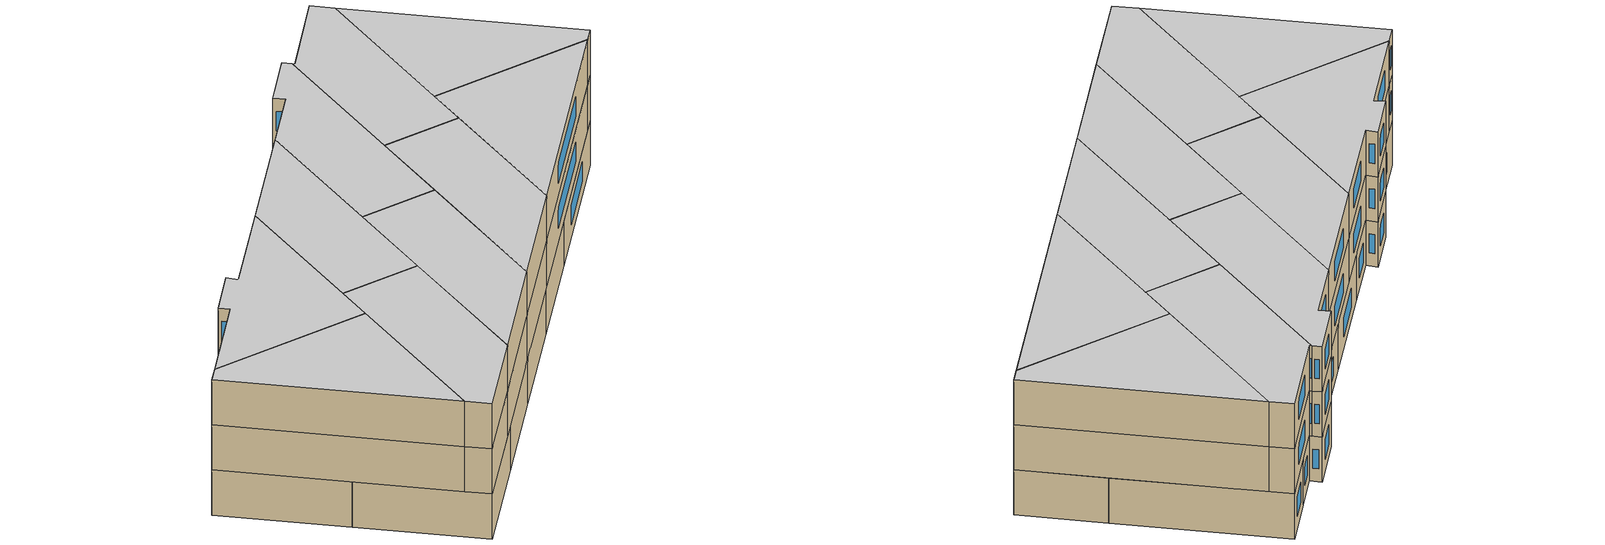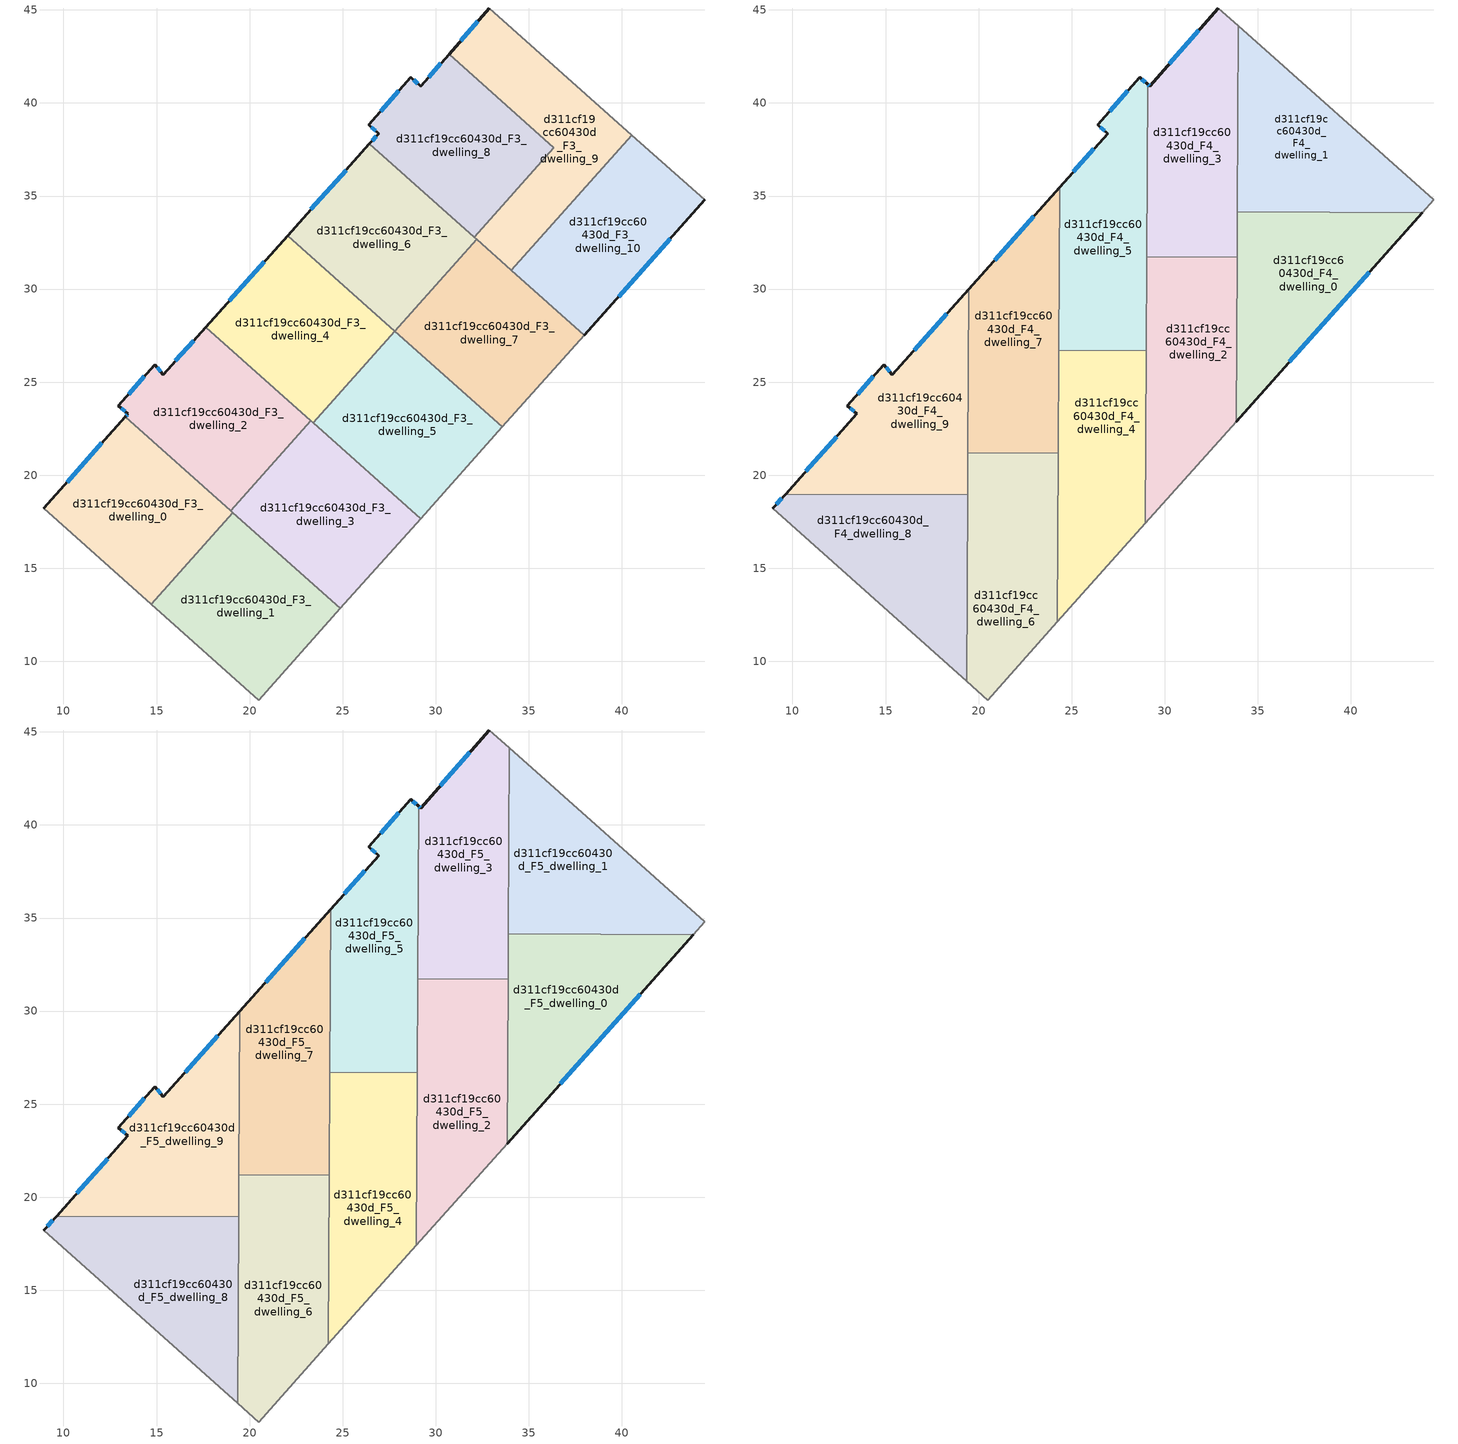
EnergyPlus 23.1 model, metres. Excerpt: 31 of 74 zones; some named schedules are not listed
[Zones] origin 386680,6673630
d311cf19cc60430d_F3_dwelling_0
 floor to d311cf19cc60430d_F2_dwelling_0 (EU_floor_Construction): 19.1,17.99 14.72,13.07 8.94,18.22 13.32,23.14 z9
 wall outside (EU_wall_Construction): 13.32,23.14 8.94,18.22 z9:12
 wall to d311cf19cc60430d_F3_dwelling_1 (EU_wall_Construction): 14.72,13.07 19.1,17.99 z9:12
 wall adiabatic (EU_wall_Construction): 8.94,18.22 14.72,13.07 z9:12
 wall to d311cf19cc60430d_F3_dwelling_2 (EU_wall_Construction): 18.99,18.09 13.32,23.14 z9:12
 wall to d311cf19cc60430d_F3_dwelling_3 (EU_wall_Construction): 19.1,17.99 18.99,18.09 z9:12
 window (EU_Window_Construction): 12.07,21.74 10.19,19.62 z9.86:11.14
d311cf19cc60430d_F3_dwelling_1
 floor to d311cf19cc60430d_F2_dwelling_1 (EU_floor_Construction): 24.88,12.84 20.49,7.93 14.72,13.07 19.1,17.99 z9
 wall adiabatic (EU_wall_Construction): 14.72,13.07 20.49,7.93 24.88,12.84 z9:12
 wall to d311cf19cc60430d_F3_dwelling_3 (EU_wall_Construction): 24.88,12.84 19.1,17.99 z9:12
d311cf19cc60430d_F3_dwelling_10
 floor to d311cf19cc60430d_F2_dwelling_10 (EU_floor_Construction): 44.45,34.79 37.97,27.52 34.06,31.01 40.54,38.28 z9
 wall outside (EU_wall_Construction): 37.97,27.52 44.45,34.79 z9:12
 wall to d311cf19cc60430d_F3_dwelling_9 (EU_wall_Construction): 40.54,38.28 34.06,31.01 z9:12
 wall adiabatic (EU_wall_Construction): 44.45,34.79 40.54,38.28 z9:12
 wall to d311cf19cc60430d_F3_dwelling_7 (EU_wall_Construction): 34.06,31.01 37.97,27.52 z9:12
 window (EU_Window_Construction): 39.82,29.6 42.6,32.71 z9.86:11.14
d311cf19cc60430d_F3_dwelling_2
 floor to d311cf19cc60430d_F2_dwelling_2 (EU_floor_Construction): 23.29,22.92 18.99,18.09 13.32,23.14 13.46,23.3 12.95,23.73 14.9,25.94 15.37,25.41 17.64,27.96 z9
 wall outside (EU_wall_Construction): 17.64,27.96 15.37,25.41 14.9,25.94 12.95,23.73 13.46,23.3 13.32,23.14 z9:12
 wall to d311cf19cc60430d_F3_dwelling_3 (EU_wall_Construction): 18.99,18.09 23.29,22.92 z9:12
 wall to d311cf19cc60430d_F3_dwelling_4 (EU_wall_Construction): 23.29,22.92 17.64,27.96 z9:12
 window (EU_Window_Construction): 13.1,23.61 13.32,23.42 / 14.34,25.31 13.51,24.36 / 15.23,25.56 15.03,25.79 / 16.99,27.23 16.02,26.14 / 13.42,23.26 13.36,23.19 z9.86:11.14
d311cf19cc60430d_F3_dwelling_3
 floor to d311cf19cc60430d_F2_dwelling_3 (EU_floor_Construction): 29.18,17.67 24.88,12.84 18.99,18.09 23.29,22.92 z9
 wall adiabatic (EU_wall_Construction): 24.88,12.84 29.18,17.67 z9:12
 wall to d311cf19cc60430d_F3_dwelling_5 (EU_wall_Construction): 29.18,17.67 23.41,22.81 z9:12
 wall to d311cf19cc60430d_F3_dwelling_4 (EU_wall_Construction): 23.41,22.81 23.29,22.92 z9:12
d311cf19cc60430d_F3_dwelling_4
 floor to d311cf19cc60430d_F2_dwelling_4 (EU_floor_Construction): 27.8,27.74 23.41,22.81 17.64,27.96 22.04,32.88 z9
 wall outside (EU_wall_Construction): 22.04,32.88 17.64,27.96 z9:12
 wall to d311cf19cc60430d_F3_dwelling_5 (EU_wall_Construction): 23.41,22.81 27.8,27.74 z9:12
 wall to d311cf19cc60430d_F3_dwelling_6 (EU_wall_Construction): 27.8,27.74 22.04,32.88 z9:12
 window (EU_Window_Construction): 20.78,31.47 18.9,29.36 z9.86:11.14
d311cf19cc60430d_F3_dwelling_5
 floor to d311cf19cc60430d_F2_dwelling_5 (EU_floor_Construction): 33.58,22.6 29.18,17.67 23.41,22.81 27.8,27.74 z9
 wall adiabatic (EU_wall_Construction): 29.18,17.67 33.58,22.6 z9:12
 wall to d311cf19cc60430d_F3_dwelling_7 (EU_wall_Construction): 33.58,22.6 27.81,27.73 z9:12
d311cf19cc60430d_F3_dwelling_6
 floor to d311cf19cc60430d_F2_dwelling_6 (EU_floor_Construction): 32.2,32.66 27.81,27.74 22.04,32.88 26.44,37.8 z9
 wall outside (EU_wall_Construction): 26.44,37.8 22.04,32.88 z9:12
 wall to d311cf19cc60430d_F3_dwelling_7 (EU_wall_Construction): 27.81,27.74 32.2,32.66 z9:12
 wall to d311cf19cc60430d_F3_dwelling_8 (EU_wall_Construction): 32.06,32.79 26.44,37.8 z9:12
 wall to d311cf19cc60430d_F3_dwelling_9 (EU_wall_Construction): 32.2,32.66 32.06,32.79 z9:12
 window (EU_Window_Construction): 25.18,36.39 23.29,34.28 z9.86:11.14
d311cf19cc60430d_F3_dwelling_7
 floor to d311cf19cc60430d_F2_dwelling_7 (EU_floor_Construction): 37.97,27.52 33.58,22.6 27.81,27.74 32.2,32.66 z9
 wall adiabatic (EU_wall_Construction): 33.58,22.6 37.97,27.52 z9:12
 wall to d311cf19cc60430d_F3_dwelling_9 (EU_wall_Construction): 34.06,31.01 32.2,32.66 z9:12
d311cf19cc60430d_F3_dwelling_8
 floor to d311cf19cc60430d_F2_dwelling_8 (EU_floor_Construction): 36.34,37.6 32.06,32.79 26.44,37.8 26.93,38.36 26.39,38.84 28.65,41.39 29.2,40.89 30.71,42.62 z9
 wall outside (EU_wall_Construction): 30.71,42.62 29.2,40.89 28.65,41.39 26.39,38.84 26.93,38.36 26.44,37.8 z9:12
 wall to d311cf19cc60430d_F3_dwelling_9 (EU_wall_Construction): 32.06,32.79 36.34,37.6 30.71,42.62 z9:12
 window (EU_Window_Construction): 29.04,41.03 28.81,41.25 / 30.28,42.13 29.63,41.39 / 26.79,38.2 26.58,37.96 / 26.55,38.7 26.78,38.49 / 28,40.66 27.04,39.57 z9.86:11.14
d311cf19cc60430d_F3_dwelling_9
 floor to d311cf19cc60430d_F2_dwelling_9 (EU_floor_Construction): 40.54,38.28 34.06,31.01 32.06,32.79 36.34,37.6 30.71,42.62 32.88,45.1 z9
 wall outside (EU_wall_Construction): 32.88,45.1 30.71,42.62 z9:12
 wall adiabatic (EU_wall_Construction): 40.54,38.28 32.88,45.1 z9:12
 window (EU_Window_Construction): 32.26,44.39 31.33,43.33 z9.86:11.14
 ceiling adiabatic (EU_roof_Construction): 34.06,31.01 36.86,34.15 33.89,34.16 33.88,31.17 z12
d311cf19cc60430d_F4_dwelling_0
 floor to d311cf19cc60430d_F3_dwelling_10 (EU_floor_Construction): 43.84,34.11 37.97,27.52 34.06,31.01 36.86,34.15 z12
 floor to d311cf19cc60430d_F3_dwelling_7 (EU_floor_Construction): 37.97,27.52 33.83,22.89 33.88,31.17 z12
 floor adiabatic (EU_floor_Construction): 36.86,34.15 34.06,31.01 33.88,31.17 33.89,34.16 z12
 wall outside (EU_wall_Construction): 33.83,22.89 43.84,34.11 z12:15
 wall to d311cf19cc60430d_F4_dwelling_1 (EU_wall_Construction): 43.84,34.11 33.89,34.16 z12:15
 wall to d311cf19cc60430d_F4_dwelling_2 (EU_wall_Construction): 33.88,31.72 33.83,22.89 z12:15
 wall to d311cf19cc60430d_F4_dwelling_3 (EU_wall_Construction): 33.89,34.16 33.88,31.72 z12:15
 window (EU_Window_Construction): 36.69,26.09 40.98,30.9 z12.86:14.14
d311cf19cc60430d_F4_dwelling_1
 floor to d311cf19cc60430d_F3_dwelling_9 (EU_floor_Construction): 40.54,38.28 36.86,34.15 33.89,34.16 33.9,34.85 36.34,37.6 33.92,39.76 33.95,44.15 z12
 floor to d311cf19cc60430d_F3_dwelling_8 (EU_floor_Construction): 36.34,37.6 33.9,34.85 33.92,39.76 z12
 floor to d311cf19cc60430d_F3_dwelling_10 (EU_floor_Construction): 44.45,34.79 43.84,34.11 36.86,34.15 40.54,38.28 z12
 wall adiabatic (EU_wall_Construction): 43.84,34.11 44.45,34.79 33.95,44.15 z12:15
 wall to d311cf19cc60430d_F4_dwelling_3 (EU_wall_Construction): 33.95,44.15 33.89,34.16 z12:15
d311cf19cc60430d_F4_dwelling_2
 floor to d311cf19cc60430d_F3_dwelling_7 (EU_floor_Construction): 33.88,31.17 33.83,22.89 33.58,22.6 29.01,26.67 29.02,29.09 31.37,31.73 33.26,31.72 z12
 floor to d311cf19cc60430d_F3_dwelling_5 (EU_floor_Construction): 33.58,22.6 29.18,17.67 28.96,17.87 29.01,26.67 z12
 floor to d311cf19cc60430d_F3_dwelling_9 (EU_floor_Construction): 33.88,31.72 33.88,31.17 33.26,31.72 z12
 floor to d311cf19cc60430d_F3_dwelling_3 (EU_floor_Construction): 29.18,17.67 28.96,17.42 28.96,17.87 z12
 floor to d311cf19cc60430d_F3_dwelling_6 (EU_floor_Construction): 31.37,31.73 29.02,29.09 29.03,31.74 z12
 wall adiabatic (EU_wall_Construction): 28.96,17.42 33.83,22.89 z12:15
 wall to d311cf19cc60430d_F4_dwelling_3 (EU_wall_Construction): 33.88,31.72 29.03,31.74 z12:15
 wall to d311cf19cc60430d_F4_dwelling_4 (EU_wall_Construction): 29.01,26.69 28.96,17.42 z12:15
 wall to d311cf19cc60430d_F4_dwelling_5 (EU_wall_Construction): 29.03,31.74 29.01,26.69 z12:15
d311cf19cc60430d_F4_dwelling_3
 floor to d311cf19cc60430d_F3_dwelling_8 (EU_floor_Construction): 33.92,39.76 33.9,34.85 32.06,32.79 29.05,35.47 29.08,41 29.2,40.89 30.71,42.62 z12
 floor to d311cf19cc60430d_F3_dwelling_9 (EU_floor_Construction): 33.95,44.15 33.92,39.76 30.71,42.62 32.88,45.1 z12; 33.9,34.85 33.88,31.72 33.26,31.72 32.06,32.79 z12
 floor to d311cf19cc60430d_F3_dwelling_7 (EU_floor_Construction): 33.26,31.72 31.37,31.73 32.2,32.66 z12
 floor to d311cf19cc60430d_F3_dwelling_6 (EU_floor_Construction): 32.06,32.79 32.2,32.66 31.37,31.73 29.03,31.74 29.05,35.47 z12
 wall outside (EU_wall_Construction): 32.88,45.1 29.2,40.89 29.08,41 z12:15
 wall adiabatic (EU_wall_Construction): 33.95,44.15 32.88,45.1 z12:15
 wall to d311cf19cc60430d_F4_dwelling_5 (EU_wall_Construction): 29.08,41 29.03,31.74 z12:15
 window (EU_Window_Construction): 29.17,40.92 29.12,40.97 / 31.83,43.9 30.25,42.09 z12.86:14.14
d311cf19cc60430d_F4_dwelling_4
 floor to d311cf19cc60430d_F3_dwelling_3 (EU_floor_Construction): 28.96,17.87 28.96,17.42 24.88,12.84 24.24,13.42 24.28,22.04 z12
 floor to d311cf19cc60430d_F3_dwelling_4 (EU_floor_Construction): 26.88,26.7 24.29,23.8 24.31,26.72 z12
 floor to d311cf19cc60430d_F3_dwelling_1 (EU_floor_Construction): 24.88,12.84 24.23,12.12 24.24,13.42 z12
 floor to d311cf19cc60430d_F3_dwelling_5 (EU_floor_Construction): 28.98,26.69 29.01,26.67 28.96,17.87 24.28,22.04 24.29,23.8 26.88,26.7 z12
 wall to d311cf19cc60430d_F4_dwelling_5 (EU_wall_Construction): 29.01,26.69 24.31,26.72 z12:15
 wall adiabatic (EU_wall_Construction): 24.23,12.12 28.96,17.42 z12:15
 wall to d311cf19cc60430d_F4_dwelling_6 (EU_wall_Construction): 24.28,21.18 24.23,12.12 z12:15
 wall to d311cf19cc60430d_F4_dwelling_7 (EU_wall_Construction): 24.31,26.72 24.28,21.18 z12:15
d311cf19cc60430d_F4_dwelling_5
 floor to d311cf19cc60430d_F3_dwelling_5 (EU_floor_Construction): 28.98,26.69 26.88,26.7 27.8,27.74 z12
 floor to d311cf19cc60430d_F3_dwelling_6 (EU_floor_Construction): 29.05,35.47 29.02,29.09 27.81,27.74 24.33,30.84 24.35,35.47 26.44,37.8 z12
 floor to d311cf19cc60430d_F3_dwelling_7 (EU_floor_Construction): 29.02,29.09 29.01,26.69 28.98,26.69 27.81,27.74 z12
 floor to d311cf19cc60430d_F3_dwelling_8 (EU_floor_Construction): 29.08,41 29.05,35.47 26.44,37.8 26.93,38.36 26.39,38.84 28.65,41.39 z12
 floor to d311cf19cc60430d_F3_dwelling_4 (EU_floor_Construction): 27.8,27.74 26.88,26.7 24.31,26.72 24.33,30.84 z12
 wall outside (EU_wall_Construction): 29.08,41 28.65,41.39 26.39,38.84 26.93,38.36 24.35,35.47 z12:15
 wall to d311cf19cc60430d_F4_dwelling_7 (EU_wall_Construction): 24.35,35.47 24.31,26.72 z12:15
 window (EU_Window_Construction): 26.2,37.53 25.09,36.29 / 26.55,38.7 26.78,38.49 / 28,40.66 27.04,39.57 / 28.96,41.11 28.77,41.28 z12.86:14.14
d311cf19cc60430d_F4_dwelling_6
 floor to d311cf19cc60430d_F3_dwelling_1 (EU_floor_Construction): 24.24,13.42 24.23,12.12 20.49,7.93 19.35,8.94 19.4,17.73 z12
 floor to d311cf19cc60430d_F3_dwelling_3 (EU_floor_Construction): 24.28,21.18 24.24,13.42 19.4,17.73 19.4,18.55 21.75,21.19 z12
 floor to d311cf19cc60430d_F3_dwelling_2 (EU_floor_Construction): 21.75,21.19 19.4,18.55 19.42,21.2 z12
 wall to d311cf19cc60430d_F4_dwelling_7 (EU_wall_Construction): 24.28,21.18 19.42,21.2 z12:15
 wall adiabatic (EU_wall_Construction): 19.35,8.94 20.49,7.93 24.23,12.12 z12:15
 wall to d311cf19cc60430d_F4_dwelling_8 (EU_wall_Construction): 19.41,18.94 19.35,8.94 z12:15
 wall to d311cf19cc60430d_F4_dwelling_9 (EU_wall_Construction): 19.42,21.2 19.41,18.94 z12:15
d311cf19cc60430d_F4_dwelling_7
 floor to d311cf19cc60430d_F3_dwelling_4 (EU_floor_Construction): 24.33,30.84 24.29,23.8 23.41,22.81 19.44,26.35 19.46,30 22.04,32.88 z12
 floor to d311cf19cc60430d_F3_dwelling_2 (EU_floor_Construction): 23.29,22.92 21.75,21.19 19.42,21.2 19.44,26.35 z12
 floor to d311cf19cc60430d_F3_dwelling_3 (EU_floor_Construction): 24.28,22.04 24.28,21.18 21.75,21.19 23.29,22.92 z12
 floor to d311cf19cc60430d_F3_dwelling_5 (EU_floor_Construction): 24.29,23.8 24.28,22.04 23.41,22.81 z12
 floor to d311cf19cc60430d_F3_dwelling_6 (EU_floor_Construction): 24.35,35.47 24.33,30.84 22.04,32.88 z12
 wall outside (EU_wall_Construction): 24.35,35.47 19.46,30 z12:15
 wall to d311cf19cc60430d_F4_dwelling_9 (EU_wall_Construction): 19.46,30 19.42,21.2 z12:15
 window (EU_Window_Construction): 22.96,33.9 20.86,31.56 z12.86:14.14
d311cf19cc60430d_F4_dwelling_8
 floor to d311cf19cc60430d_F3_dwelling_0 (EU_floor_Construction): 19.1,17.99 14.72,13.07 8.94,18.22 9.63,18.99 18.03,18.95 z12
 floor to d311cf19cc60430d_F3_dwelling_1 (EU_floor_Construction): 19.4,17.73 19.35,8.94 14.72,13.07 19.1,17.99 z12
 floor to d311cf19cc60430d_F3_dwelling_2 (EU_floor_Construction): 19.41,18.94 19.4,18.55 18.99,18.09 18.03,18.95 z12
 floor to d311cf19cc60430d_F3_dwelling_3 (EU_floor_Construction): 19.4,18.55 19.4,17.73 18.99,18.09 z12
 wall outside (EU_wall_Construction): 9.63,18.99 8.94,18.22 z12:15
 wall to d311cf19cc60430d_F4_dwelling_9 (EU_wall_Construction): 19.41,18.94 9.63,18.99 z12:15
 wall adiabatic (EU_wall_Construction): 8.94,18.22 19.35,8.94 z12:15
 window (EU_Window_Construction): 9.43,18.77 9.14,18.44 z12.86:14.14
d311cf19cc60430d_F4_dwelling_9
 floor to d311cf19cc60430d_F3_dwelling_2 (EU_floor_Construction): 19.44,26.35 19.41,18.94 18.03,18.95 13.32,23.14 13.46,23.3 12.95,23.73 14.9,25.94 15.37,25.41 17.64,27.95 z12
 floor to d311cf19cc60430d_F3_dwelling_0 (EU_floor_Construction): 18.03,18.95 9.63,18.99 13.32,23.14 z12
 floor to d311cf19cc60430d_F3_dwelling_4 (EU_floor_Construction): 19.46,30 19.44,26.35 17.64,27.95 z12
 wall outside (EU_wall_Construction): 19.46,30 15.37,25.41 14.9,25.94 12.95,23.73 13.46,23.3 9.63,18.99 z12:15
 window (EU_Window_Construction): 12.37,22.07 10.72,20.22 / 13.1,23.61 13.32,23.42 / 14.34,25.31 13.51,24.36 / 15.23,25.56 15.03,25.79 / 18.29,28.69 16.54,26.72 z12.86:14.14
d311cf19cc60430d_F5_dwelling_0
 floor to d311cf19cc60430d_F4_dwelling_0 (EU_floor_Construction): 43.84,34.11 33.83,22.89 33.89,34.16 z15
 wall outside (EU_wall_Construction): 33.83,22.89 43.84,34.11 z15:18
 wall to d311cf19cc60430d_F5_dwelling_1 (EU_wall_Construction): 43.84,34.11 33.89,34.16 z15:18
 wall to d311cf19cc60430d_F5_dwelling_2 (EU_wall_Construction): 33.88,31.72 33.83,22.89 z15:18
 wall to d311cf19cc60430d_F5_dwelling_3 (EU_wall_Construction): 33.89,34.16 33.88,31.72 z15:18
 window (EU_Window_Construction): 36.69,26.09 40.98,30.9 z15.86:17.14
 ceiling to d311cf19cc60430d_F6_dwelling_0 (EU_floor_Construction): 33.83,22.89 43.84,34.11 33.89,34.16 z18
d311cf19cc60430d_F5_dwelling_1
 floor to d311cf19cc60430d_F4_dwelling_1 (EU_floor_Construction): 44.45,34.79 43.84,34.11 33.89,34.16 33.95,44.15 z15
 wall adiabatic (EU_wall_Construction): 43.84,34.11 44.45,34.79 33.95,44.15 z15:18
 wall to d311cf19cc60430d_F5_dwelling_3 (EU_wall_Construction): 33.95,44.15 33.89,34.16 z15:18
 ceiling to d311cf19cc60430d_F6_dwelling_1 (EU_floor_Construction): 43.84,34.11 44.45,34.79 33.95,44.15 33.89,34.16 z18
d311cf19cc60430d_F5_dwelling_2
 floor to d311cf19cc60430d_F4_dwelling_2 (EU_floor_Construction): 33.88,31.72 33.83,22.89 28.96,17.42 29.03,31.74 z15
 wall adiabatic (EU_wall_Construction): 28.96,17.42 33.83,22.89 z15:18
 wall to d311cf19cc60430d_F5_dwelling_3 (EU_wall_Construction): 33.88,31.72 29.03,31.74 z15:18
 wall to d311cf19cc60430d_F5_dwelling_4 (EU_wall_Construction): 29.01,26.69 28.96,17.42 z15:18
 wall to d311cf19cc60430d_F5_dwelling_5 (EU_wall_Construction): 29.03,31.74 29.01,26.69 z15:18
 ceiling to d311cf19cc60430d_F6_dwelling_2 (EU_floor_Construction): 28.96,17.42 33.83,22.89 33.88,31.72 29.03,31.74 z18
d311cf19cc60430d_F5_dwelling_3
 floor to d311cf19cc60430d_F4_dwelling_3 (EU_floor_Construction): 33.95,44.15 33.88,31.72 29.03,31.74 29.08,41 29.2,40.89 32.88,45.1 z15
 wall outside (EU_wall_Construction): 32.88,45.1 29.2,40.89 29.08,41 z15:18
 wall adiabatic (EU_wall_Construction): 33.95,44.15 32.88,45.1 z15:18
 wall to d311cf19cc60430d_F5_dwelling_5 (EU_wall_Construction): 29.08,41 29.03,31.74 z15:18
 window (EU_Window_Construction): 29.17,40.92 29.12,40.97 / 31.83,43.9 30.25,42.09 z15.86:17.14
 ceiling to d311cf19cc60430d_F6_dwelling_3 (EU_floor_Construction): 33.88,31.72 33.95,44.15 32.88,45.1 29.2,40.89 29.08,41 29.03,31.74 z18
d311cf19cc60430d_F5_dwelling_4
 floor to d311cf19cc60430d_F4_dwelling_4 (EU_floor_Construction): 29.01,26.69 28.96,17.42 24.23,12.12 24.31,26.72 z15
 wall to d311cf19cc60430d_F5_dwelling_5 (EU_wall_Construction): 29.01,26.69 24.31,26.72 z15:18
 wall adiabatic (EU_wall_Construction): 24.23,12.12 28.96,17.42 z15:18
 wall to d311cf19cc60430d_F5_dwelling_6 (EU_wall_Construction): 24.28,21.18 24.23,12.12 z15:18
 wall to d311cf19cc60430d_F5_dwelling_7 (EU_wall_Construction): 24.31,26.72 24.28,21.18 z15:18
 ceiling to d311cf19cc60430d_F6_dwelling_4 (EU_floor_Construction): 24.23,12.12 28.96,17.42 29.01,26.69 24.31,26.72 z18
d311cf19cc60430d_F5_dwelling_5
 floor to d311cf19cc60430d_F4_dwelling_5 (EU_floor_Construction): 29.08,41 29.01,26.69 24.31,26.72 24.35,35.47 26.93,38.36 26.39,38.84 28.65,41.39 z15
 wall outside (EU_wall_Construction): 29.08,41 28.65,41.39 26.39,38.84 26.93,38.36 24.35,35.47 z15:18
 wall to d311cf19cc60430d_F5_dwelling_7 (EU_wall_Construction): 24.35,35.47 24.31,26.72 z15:18
 window (EU_Window_Construction): 26.2,37.53 25.09,36.29 / 26.55,38.7 26.78,38.49 / 28,40.66 27.04,39.57 / 28.96,41.11 28.77,41.28 z15.86:17.14
 ceiling to d311cf19cc60430d_F6_dwelling_5 (EU_floor_Construction): 29.01,26.69 29.08,41 28.65,41.39 26.39,38.84 26.93,38.36 24.35,35.47 24.31,26.72 z18
d311cf19cc60430d_F5_dwelling_6
 floor to d311cf19cc60430d_F4_dwelling_6 (EU_floor_Construction): 24.28,21.18 24.23,12.12 20.49,7.93 19.35,8.94 19.42,21.2 z15
 wall to d311cf19cc60430d_F5_dwelling_7 (EU_wall_Construction): 24.28,21.18 19.42,21.2 z15:18
 wall adiabatic (EU_wall_Construction): 19.35,8.94 20.49,7.93 24.23,12.12 z15:18
 wall to d311cf19cc60430d_F5_dwelling_8 (EU_wall_Construction): 19.41,18.94 19.35,8.94 z15:18
 wall to d311cf19cc60430d_F5_dwelling_9 (EU_wall_Construction): 19.42,21.2 19.41,18.94 z15:18
 ceiling to d311cf19cc60430d_F6_dwelling_6 (EU_floor_Construction): 20.49,7.93 24.23,12.12 24.28,21.18 19.42,21.2 19.35,8.94 z18
d311cf19cc60430d_F5_dwelling_7
 floor to d311cf19cc60430d_F4_dwelling_7 (EU_floor_Construction): 24.35,35.47 24.28,21.18 19.42,21.2 19.46,30 z15
 wall outside (EU_wall_Construction): 24.35,35.47 19.46,30 z15:18
 wall to d311cf19cc60430d_F5_dwelling_9 (EU_wall_Construction): 19.46,30 19.42,21.2 z15:18
 window (EU_Window_Construction): 22.96,33.9 20.86,31.56 z15.86:17.14
 ceiling to d311cf19cc60430d_F6_dwelling_7 (EU_floor_Construction): 24.28,21.18 24.35,35.47 19.46,30 19.42,21.2 z18
d311cf19cc60430d_F5_dwelling_8
 floor to d311cf19cc60430d_F4_dwelling_8 (EU_floor_Construction): 19.41,18.94 19.35,8.94 8.94,18.22 9.63,18.99 z15
 wall outside (EU_wall_Construction): 9.63,18.99 8.94,18.22 z15:18
 wall to d311cf19cc60430d_F5_dwelling_9 (EU_wall_Construction): 19.41,18.94 9.63,18.99 z15:18
 wall adiabatic (EU_wall_Construction): 8.94,18.22 19.35,8.94 z15:18
 window (EU_Window_Construction): 9.43,18.77 9.14,18.44 z15.86:17.14
 ceiling to d311cf19cc60430d_F6_dwelling_8 (EU_floor_Construction): 19.35,8.94 19.41,18.94 9.63,18.99 8.94,18.22 z18
d311cf19cc60430d_F5_dwelling_9
 floor to d311cf19cc60430d_F4_dwelling_9 (EU_floor_Construction): 19.46,30 19.41,18.94 9.63,18.99 13.46,23.3 12.95,23.73 14.9,25.94 15.37,25.41 z15
 wall outside (EU_wall_Construction): 19.46,30 15.37,25.41 14.9,25.94 12.95,23.73 13.46,23.3 9.63,18.99 z15:18
 window (EU_Window_Construction): 12.37,22.07 10.72,20.22 / 13.1,23.61 13.32,23.42 / 14.34,25.31 13.51,24.36 / 15.23,25.56 15.03,25.79 / 18.29,28.69 16.54,26.72 z15.86:17.14
 ceiling to d311cf19cc60430d_F6_dwelling_9 (EU_floor_Construction): 19.41,18.94 19.46,30 15.37,25.41 14.9,25.94 12.95,23.73 13.46,23.3 9.63,18.99 z18
[Building]
EU S2 Campaign: North Axis=0; Terrain=City; Solar Distribution=FullExterior
[Site:Location]
Helsinki-Vantaa.AP: Latitude=60.317; Longitude=24.963; Time Zone=2; Elevation=54.6
[SizingPeriod:WeatherFileDays]
AnnualSizingPeriod: Begin Month=1; Begin Day of Month=1; End Month=12; End Day of Month=31; Day of Week for Start Day=Monday; Use Weather File Daylight Saving Period=No; Use Weather File Rain and Snow Indicators=No
[MATERIAL]
EU_InternalMass_Material: Roughness=MediumRough; Thickness=0.1; Conductivity=1; Density=1800; Specific Heat=900; Thermal Absorptance=0.9; Solar Absorptance=0.7; Visible Absorptance=0.7
[MATERIAL:NOMASS] Roughness=MediumRough; Thermal Absorptance=0.9; Solar Absorptance=0.7; Visible Absorptance=0.7
Name | Thermal Resistance
EU_wall_NoMass | 1.10183
EU_roof_NoMass; EU_floor_NoMass | 1.70606
[WINDOWMATERIAL:SIMPLEGLAZINGSYSTEM]
EU_Window_SimpleGlazing: UFactor=3.11035; Solar Heat Gain Coefficient=0.8; Visible Transmittance=0.8
[CONSTRUCTION]
EU_wall_Construction: EU_wall_NoMass
EU_roof_Construction: EU_roof_NoMass
EU_floor_Construction: EU_floor_NoMass
EU_Window_Construction: EU_Window_SimpleGlazing
EU_InternalMass_Construction: EU_InternalMass_Material
[ZONE] Type=1; Multiplier=1; Ceiling Height=autocalculate; Floor Area=autocalculate; Part of Total Floor Area=Yes
Name | Volume
d311cf19cc60430d_F3_dwelling_0 | 153.001
d311cf19cc60430d_F4_dwelling_0; d311cf19cc60430d_F5_dwelling_0 | 168.3
d311cf19cc60430d_F3_dwelling_1 | 152.99
d311cf19cc60430d_F4_dwelling_1; d311cf19cc60430d_F5_dwelling_1 | 168.312
d311cf19cc60430d_F3_dwelling_10 | 152.991
d311cf19cc60430d_F3_dwelling_2 | 152.98
d311cf19cc60430d_F4_dwelling_2; d311cf19cc60430d_F5_dwelling_2 | 168.26
d311cf19cc60430d_F3_dwelling_3 | 152.971
d311cf19cc60430d_F4_dwelling_3; d311cf19cc60430d_F5_dwelling_3 | 168.274
d311cf19cc60430d_F3_dwelling_4 | 153.005
d311cf19cc60430d_F4_dwelling_4; d311cf19cc60430d_F5_dwelling_4 | 168.308
d311cf19cc60430d_F3_dwelling_5 | 153.008
d311cf19cc60430d_F4_dwelling_5; d311cf19cc60430d_F5_dwelling_5 | 168.31
d311cf19cc60430d_F3_dwelling_6 | 152.996
d311cf19cc60430d_F4_dwelling_6; d311cf19cc60430d_F5_dwelling_6 | 168.295
d311cf19cc60430d_F3_dwelling_7 | 152.987
d311cf19cc60430d_F4_dwelling_7; d311cf19cc60430d_F5_dwelling_7 | 168.283
d311cf19cc60430d_F3_dwelling_8 | 152.992
d311cf19cc60430d_F4_dwelling_8; d311cf19cc60430d_F5_dwelling_8 | 168.292
d311cf19cc60430d_F3_dwelling_9 | 152.982
d311cf19cc60430d_F4_dwelling_9; d311cf19cc60430d_F5_dwelling_9 | 168.294
[INTERNALMASS] Construction=EU_InternalMass_Construction
Name | Zone or ZoneList | Surface Area
d311cf19cc60430d_F3_dwelling_0_EU_InternalMass | d311cf19cc60430d_F3_dwelling_0 | 51.0012
d311cf19cc60430d_F3_dwelling_1_EU_InternalMass | d311cf19cc60430d_F3_dwelling_1 | 50.9967
d311cf19cc60430d_F3_dwelling_2_EU_InternalMass | d311cf19cc60430d_F3_dwelling_2 | 50.9937
d311cf19cc60430d_F3_dwelling_3_EU_InternalMass | d311cf19cc60430d_F3_dwelling_3 | 50.9896
d311cf19cc60430d_F3_dwelling_4_EU_InternalMass | d311cf19cc60430d_F3_dwelling_4 | 51.0008
d311cf19cc60430d_F3_dwelling_5_EU_InternalMass | d311cf19cc60430d_F3_dwelling_5 | 51.0018
d311cf19cc60430d_F3_dwelling_6_EU_InternalMass | d311cf19cc60430d_F3_dwelling_6 | 50.9993
d311cf19cc60430d_F3_dwelling_7_EU_InternalMass | d311cf19cc60430d_F3_dwelling_7 | 50.9965
d311cf19cc60430d_F3_dwelling_8_EU_InternalMass | d311cf19cc60430d_F3_dwelling_8 | 50.9973
d311cf19cc60430d_F3_dwelling_9_EU_InternalMass | d311cf19cc60430d_F3_dwelling_9 | 50.9942
d311cf19cc60430d_F3_dwelling_10_EU_InternalMass | d311cf19cc60430d_F3_dwelling_10 | 50.9976
d311cf19cc60430d_F4_dwelling_0_EU_InternalMass | d311cf19cc60430d_F4_dwelling_0 | 56.0997
d311cf19cc60430d_F4_dwelling_1_EU_InternalMass | d311cf19cc60430d_F4_dwelling_1 | 56.1038
d311cf19cc60430d_F4_dwelling_2_EU_InternalMass | d311cf19cc60430d_F4_dwelling_2 | 56.0906
d311cf19cc60430d_F4_dwelling_3_EU_InternalMass | d311cf19cc60430d_F4_dwelling_3 | 56.0917
d311cf19cc60430d_F4_dwelling_4_EU_InternalMass | d311cf19cc60430d_F4_dwelling_4 | 56.1027
d311cf19cc60430d_F4_dwelling_5_EU_InternalMass | d311cf19cc60430d_F4_dwelling_5 | 56.1033
d311cf19cc60430d_F4_dwelling_6_EU_InternalMass | d311cf19cc60430d_F4_dwelling_6 | 56.0983
d311cf19cc60430d_F4_dwelling_7_EU_InternalMass | d311cf19cc60430d_F4_dwelling_7 | 56.0943
d311cf19cc60430d_F4_dwelling_8_EU_InternalMass | d311cf19cc60430d_F4_dwelling_8 | 56.0975
d311cf19cc60430d_F4_dwelling_9_EU_InternalMass | d311cf19cc60430d_F4_dwelling_9 | 56.0982
d311cf19cc60430d_F5_dwelling_0_EU_InternalMass | d311cf19cc60430d_F5_dwelling_0 | 56.0997
d311cf19cc60430d_F5_dwelling_1_EU_InternalMass | d311cf19cc60430d_F5_dwelling_1 | 56.1038
d311cf19cc60430d_F5_dwelling_2_EU_InternalMass | d311cf19cc60430d_F5_dwelling_2 | 56.0906
d311cf19cc60430d_F5_dwelling_3_EU_InternalMass | d311cf19cc60430d_F5_dwelling_3 | 56.0917
d311cf19cc60430d_F5_dwelling_4_EU_InternalMass | d311cf19cc60430d_F5_dwelling_4 | 56.1027
d311cf19cc60430d_F5_dwelling_5_EU_InternalMass | d311cf19cc60430d_F5_dwelling_5 | 56.1033
d311cf19cc60430d_F5_dwelling_6_EU_InternalMass | d311cf19cc60430d_F5_dwelling_6 | 56.0983
d311cf19cc60430d_F5_dwelling_7_EU_InternalMass | d311cf19cc60430d_F5_dwelling_7 | 56.0943
d311cf19cc60430d_F5_dwelling_8_EU_InternalMass | d311cf19cc60430d_F5_dwelling_8 | 56.0975
d311cf19cc60430d_F5_dwelling_9_EU_InternalMass | d311cf19cc60430d_F5_dwelling_9 | 56.0982
[OTHEREQUIPMENT] Fuel Type=Electricity; Design Level Calculation Method=Watts/Area; Power per Zone Floor Area=1; Fraction Latent=0; Fraction Radiant=0; Fraction Lost=0; Carbon Dioxide Generation Rate=0; EndUse Subcategory=EU_Step8_InternalGains
Name | Zone or ZoneList or Space or SpaceList | Schedule
EU_Step8_InternalGain_d311cf19cc60430d_F3_dwelling_0_f000 | d311cf19cc60430d_F3_dwelling_0 | EU_Step8_GainSchedule_d311cf19cc60430d_F3_dwelling_0_f000
EU_Step8_InternalGain_d311cf19cc60430d_F3_dwelling_1_f000 | d311cf19cc60430d_F3_dwelling_1 | EU_Step8_GainSchedule_d311cf19cc60430d_F3_dwelling_1_f000
EU_Step8_InternalGain_d311cf19cc60430d_F3_dwelling_2_f000 | d311cf19cc60430d_F3_dwelling_2 | EU_Step8_GainSchedule_d311cf19cc60430d_F3_dwelling_2_f000
EU_Step8_InternalGain_d311cf19cc60430d_F3_dwelling_3_f000 | d311cf19cc60430d_F3_dwelling_3 | EU_Step8_GainSchedule_d311cf19cc60430d_F3_dwelling_3_f000
EU_Step8_InternalGain_d311cf19cc60430d_F3_dwelling_4_f000 | d311cf19cc60430d_F3_dwelling_4 | EU_Step8_GainSchedule_d311cf19cc60430d_F3_dwelling_4_f000
EU_Step8_InternalGain_d311cf19cc60430d_F3_dwelling_5_f000 | d311cf19cc60430d_F3_dwelling_5 | EU_Step8_GainSchedule_d311cf19cc60430d_F3_dwelling_5_f000
EU_Step8_InternalGain_d311cf19cc60430d_F3_dwelling_6_f000 | d311cf19cc60430d_F3_dwelling_6 | EU_Step8_GainSchedule_d311cf19cc60430d_F3_dwelling_6_f000
EU_Step8_InternalGain_d311cf19cc60430d_F3_dwelling_7_f000 | d311cf19cc60430d_F3_dwelling_7 | EU_Step8_GainSchedule_d311cf19cc60430d_F3_dwelling_7_f000
EU_Step8_InternalGain_d311cf19cc60430d_F3_dwelling_8_f000 | d311cf19cc60430d_F3_dwelling_8 | EU_Step8_GainSchedule_d311cf19cc60430d_F3_dwelling_8_f000
EU_Step8_InternalGain_d311cf19cc60430d_F3_dwelling_9_f000 | d311cf19cc60430d_F3_dwelling_9 | EU_Step8_GainSchedule_d311cf19cc60430d_F3_dwelling_9_f000
EU_Step8_InternalGain_d311cf19cc60430d_F3_dwelling_10_f000 | d311cf19cc60430d_F3_dwelling_10 | EU_Step8_GainSchedule_d311cf19cc60430d_F3_dwelling_10_f000
EU_Step8_InternalGain_d311cf19cc60430d_F4_dwelling_0_f000 | d311cf19cc60430d_F4_dwelling_0 | EU_Step8_GainSchedule_d311cf19cc60430d_F4_dwelling_0_f000
EU_Step8_InternalGain_d311cf19cc60430d_F4_dwelling_1_f000 | d311cf19cc60430d_F4_dwelling_1 | EU_Step8_GainSchedule_d311cf19cc60430d_F4_dwelling_1_f000
EU_Step8_InternalGain_d311cf19cc60430d_F4_dwelling_2_f000 | d311cf19cc60430d_F4_dwelling_2 | EU_Step8_GainSchedule_d311cf19cc60430d_F4_dwelling_2_f000
EU_Step8_InternalGain_d311cf19cc60430d_F4_dwelling_3_f000 | d311cf19cc60430d_F4_dwelling_3 | EU_Step8_GainSchedule_d311cf19cc60430d_F4_dwelling_3_f000
EU_Step8_InternalGain_d311cf19cc60430d_F4_dwelling_4_f000 | d311cf19cc60430d_F4_dwelling_4 | EU_Step8_GainSchedule_d311cf19cc60430d_F4_dwelling_4_f000
EU_Step8_InternalGain_d311cf19cc60430d_F4_dwelling_5_f000 | d311cf19cc60430d_F4_dwelling_5 | EU_Step8_GainSchedule_d311cf19cc60430d_F4_dwelling_5_f000
EU_Step8_InternalGain_d311cf19cc60430d_F4_dwelling_6_f000 | d311cf19cc60430d_F4_dwelling_6 | EU_Step8_GainSchedule_d311cf19cc60430d_F4_dwelling_6_f000
EU_Step8_InternalGain_d311cf19cc60430d_F4_dwelling_7_f000 | d311cf19cc60430d_F4_dwelling_7 | EU_Step8_GainSchedule_d311cf19cc60430d_F4_dwelling_7_f000
EU_Step8_InternalGain_d311cf19cc60430d_F4_dwelling_8_f000 | d311cf19cc60430d_F4_dwelling_8 | EU_Step8_GainSchedule_d311cf19cc60430d_F4_dwelling_8_f000
EU_Step8_InternalGain_d311cf19cc60430d_F4_dwelling_9_f000 | d311cf19cc60430d_F4_dwelling_9 | EU_Step8_GainSchedule_d311cf19cc60430d_F4_dwelling_9_f000
EU_Step8_InternalGain_d311cf19cc60430d_F5_dwelling_0_f000 | d311cf19cc60430d_F5_dwelling_0 | EU_Step8_GainSchedule_d311cf19cc60430d_F5_dwelling_0_f000
EU_Step8_InternalGain_d311cf19cc60430d_F5_dwelling_1_f000 | d311cf19cc60430d_F5_dwelling_1 | EU_Step8_GainSchedule_d311cf19cc60430d_F5_dwelling_1_f000
EU_Step8_InternalGain_d311cf19cc60430d_F5_dwelling_2_f000 | d311cf19cc60430d_F5_dwelling_2 | EU_Step8_GainSchedule_d311cf19cc60430d_F5_dwelling_2_f000
EU_Step8_InternalGain_d311cf19cc60430d_F5_dwelling_3_f000 | d311cf19cc60430d_F5_dwelling_3 | EU_Step8_GainSchedule_d311cf19cc60430d_F5_dwelling_3_f000
EU_Step8_InternalGain_d311cf19cc60430d_F5_dwelling_4_f000 | d311cf19cc60430d_F5_dwelling_4 | EU_Step8_GainSchedule_d311cf19cc60430d_F5_dwelling_4_f000
EU_Step8_InternalGain_d311cf19cc60430d_F5_dwelling_5_f000 | d311cf19cc60430d_F5_dwelling_5 | EU_Step8_GainSchedule_d311cf19cc60430d_F5_dwelling_5_f000
EU_Step8_InternalGain_d311cf19cc60430d_F5_dwelling_6_f000 | d311cf19cc60430d_F5_dwelling_6 | EU_Step8_GainSchedule_d311cf19cc60430d_F5_dwelling_6_f000
EU_Step8_InternalGain_d311cf19cc60430d_F5_dwelling_7_f000 | d311cf19cc60430d_F5_dwelling_7 | EU_Step8_GainSchedule_d311cf19cc60430d_F5_dwelling_7_f000
EU_Step8_InternalGain_d311cf19cc60430d_F5_dwelling_8_f000 | d311cf19cc60430d_F5_dwelling_8 | EU_Step8_GainSchedule_d311cf19cc60430d_F5_dwelling_8_f000
EU_Step8_InternalGain_d311cf19cc60430d_F5_dwelling_9_f000 | d311cf19cc60430d_F5_dwelling_9 | EU_Step8_GainSchedule_d311cf19cc60430d_F5_dwelling_9_f000
[ZONEVENTILATION:DESIGNFLOWRATE] Schedule=EU_AlwaysOn; Design Flow Rate Calculation Method=AirChanges/Hour; Air Changes per Hour=0.756316; Ventilation Type=Natural; Fan Pressure Rise=0; Fan Total Efficiency=1; Constant Term Coefficient=1; Temperature Term Coefficient=0; Velocity Term Coefficient=0; Velocity Squared Term Coefficient=0; Minimum Indoor Temperature=-100; Maximum Indoor Temperature=100; Delta Temperature=-100; Minimum Outdoor Temperature=-100; Maximum Outdoor Temperature=100; Maximum Wind Speed=40
Name | Zone or ZoneList or Space or SpaceList
EU_ConstantAir_d311cf19cc60430d_F3_dwelling_0 | d311cf19cc60430d_F3_dwelling_0
EU_ConstantAir_d311cf19cc60430d_F3_dwelling_1 | d311cf19cc60430d_F3_dwelling_1
EU_ConstantAir_d311cf19cc60430d_F3_dwelling_2 | d311cf19cc60430d_F3_dwelling_2
EU_ConstantAir_d311cf19cc60430d_F3_dwelling_3 | d311cf19cc60430d_F3_dwelling_3
EU_ConstantAir_d311cf19cc60430d_F3_dwelling_4 | d311cf19cc60430d_F3_dwelling_4
EU_ConstantAir_d311cf19cc60430d_F3_dwelling_5 | d311cf19cc60430d_F3_dwelling_5
EU_ConstantAir_d311cf19cc60430d_F3_dwelling_6 | d311cf19cc60430d_F3_dwelling_6
EU_ConstantAir_d311cf19cc60430d_F3_dwelling_7 | d311cf19cc60430d_F3_dwelling_7
EU_ConstantAir_d311cf19cc60430d_F3_dwelling_8 | d311cf19cc60430d_F3_dwelling_8
EU_ConstantAir_d311cf19cc60430d_F3_dwelling_9 | d311cf19cc60430d_F3_dwelling_9
EU_ConstantAir_d311cf19cc60430d_F3_dwelling_10 | d311cf19cc60430d_F3_dwelling_10
EU_ConstantAir_d311cf19cc60430d_F4_dwelling_0 | d311cf19cc60430d_F4_dwelling_0
EU_ConstantAir_d311cf19cc60430d_F4_dwelling_1 | d311cf19cc60430d_F4_dwelling_1
EU_ConstantAir_d311cf19cc60430d_F4_dwelling_2 | d311cf19cc60430d_F4_dwelling_2
EU_ConstantAir_d311cf19cc60430d_F4_dwelling_3 | d311cf19cc60430d_F4_dwelling_3
EU_ConstantAir_d311cf19cc60430d_F4_dwelling_4 | d311cf19cc60430d_F4_dwelling_4
EU_ConstantAir_d311cf19cc60430d_F4_dwelling_5 | d311cf19cc60430d_F4_dwelling_5
EU_ConstantAir_d311cf19cc60430d_F4_dwelling_6 | d311cf19cc60430d_F4_dwelling_6
EU_ConstantAir_d311cf19cc60430d_F4_dwelling_7 | d311cf19cc60430d_F4_dwelling_7
EU_ConstantAir_d311cf19cc60430d_F4_dwelling_8 | d311cf19cc60430d_F4_dwelling_8
EU_ConstantAir_d311cf19cc60430d_F4_dwelling_9 | d311cf19cc60430d_F4_dwelling_9
EU_ConstantAir_d311cf19cc60430d_F5_dwelling_0 | d311cf19cc60430d_F5_dwelling_0
EU_ConstantAir_d311cf19cc60430d_F5_dwelling_1 | d311cf19cc60430d_F5_dwelling_1
EU_ConstantAir_d311cf19cc60430d_F5_dwelling_2 | d311cf19cc60430d_F5_dwelling_2
EU_ConstantAir_d311cf19cc60430d_F5_dwelling_3 | d311cf19cc60430d_F5_dwelling_3
EU_ConstantAir_d311cf19cc60430d_F5_dwelling_4 | d311cf19cc60430d_F5_dwelling_4
EU_ConstantAir_d311cf19cc60430d_F5_dwelling_5 | d311cf19cc60430d_F5_dwelling_5
EU_ConstantAir_d311cf19cc60430d_F5_dwelling_6 | d311cf19cc60430d_F5_dwelling_6
EU_ConstantAir_d311cf19cc60430d_F5_dwelling_7 | d311cf19cc60430d_F5_dwelling_7
EU_ConstantAir_d311cf19cc60430d_F5_dwelling_8 | d311cf19cc60430d_F5_dwelling_8
EU_ConstantAir_d311cf19cc60430d_F5_dwelling_9 | d311cf19cc60430d_F5_dwelling_9
[HVACTEMPLATE:ZONE:IDEALLOADSAIRSYSTEM] System Availability Schedule=EU_AlwaysOn; Maximum Heating Supply Air Temperature=50; Minimum Cooling Supply Air Temperature=13; Maximum Heating Supply Air Humidity Ratio=0.0156; Minimum Cooling Supply Air Humidity Ratio=0.0077; Heating Limit=NoLimit; Cooling Limit=NoLimit; Heating Availability Schedule=EU_AlwaysOn; Cooling Availability Schedule=EU_CoolingOff; Dehumidification Control Type=ConstantSensibleHeatRatio; Cooling Sensible Heat Ratio=0.7; Dehumidification Setpoint=60; Humidification Control Type=None; Humidification Setpoint=30; Outdoor Air Method=None; Outdoor Air Flow Rate per Person=0.00944; Outdoor Air Flow Rate per Zone Floor Area=0; Outdoor Air Flow Rate per Zone=0; Demand Controlled Ventilation Type=None; Outdoor Air Economizer Type=NoEconomizer; Heat Recovery Type=None; Sensible Heat Recovery Effectiveness=0.7; Latent Heat Recovery Effectiveness=0.65
Name | Template Thermostat
d311cf19cc60430d_F3_dwelling_0 | EU_HeatOnly_d311cf19cc60430d_F3_dwelling_0
d311cf19cc60430d_F3_dwelling_1 | EU_HeatOnly_d311cf19cc60430d_F3_dwelling_1
d311cf19cc60430d_F3_dwelling_2 | EU_HeatOnly_d311cf19cc60430d_F3_dwelling_2
d311cf19cc60430d_F3_dwelling_3 | EU_HeatOnly_d311cf19cc60430d_F3_dwelling_3
d311cf19cc60430d_F3_dwelling_4 | EU_HeatOnly_d311cf19cc60430d_F3_dwelling_4
d311cf19cc60430d_F3_dwelling_5 | EU_HeatOnly_d311cf19cc60430d_F3_dwelling_5
d311cf19cc60430d_F3_dwelling_6 | EU_HeatOnly_d311cf19cc60430d_F3_dwelling_6
d311cf19cc60430d_F3_dwelling_7 | EU_HeatOnly_d311cf19cc60430d_F3_dwelling_7
d311cf19cc60430d_F3_dwelling_8 | EU_HeatOnly_d311cf19cc60430d_F3_dwelling_8
d311cf19cc60430d_F3_dwelling_9 | EU_HeatOnly_d311cf19cc60430d_F3_dwelling_9
d311cf19cc60430d_F3_dwelling_10 | EU_HeatOnly_d311cf19cc60430d_F3_dwelling_10
d311cf19cc60430d_F4_dwelling_0 | EU_HeatOnly_d311cf19cc60430d_F4_dwelling_0
d311cf19cc60430d_F4_dwelling_1 | EU_HeatOnly_d311cf19cc60430d_F4_dwelling_1
d311cf19cc60430d_F4_dwelling_2 | EU_HeatOnly_d311cf19cc60430d_F4_dwelling_2
d311cf19cc60430d_F4_dwelling_3 | EU_HeatOnly_d311cf19cc60430d_F4_dwelling_3
d311cf19cc60430d_F4_dwelling_4 | EU_HeatOnly_d311cf19cc60430d_F4_dwelling_4
d311cf19cc60430d_F4_dwelling_5 | EU_HeatOnly_d311cf19cc60430d_F4_dwelling_5
d311cf19cc60430d_F4_dwelling_6 | EU_HeatOnly_d311cf19cc60430d_F4_dwelling_6
d311cf19cc60430d_F4_dwelling_7 | EU_HeatOnly_d311cf19cc60430d_F4_dwelling_7
d311cf19cc60430d_F4_dwelling_8 | EU_HeatOnly_d311cf19cc60430d_F4_dwelling_8
d311cf19cc60430d_F4_dwelling_9 | EU_HeatOnly_d311cf19cc60430d_F4_dwelling_9
d311cf19cc60430d_F5_dwelling_0 | EU_HeatOnly_d311cf19cc60430d_F5_dwelling_0
d311cf19cc60430d_F5_dwelling_1 | EU_HeatOnly_d311cf19cc60430d_F5_dwelling_1
d311cf19cc60430d_F5_dwelling_2 | EU_HeatOnly_d311cf19cc60430d_F5_dwelling_2
d311cf19cc60430d_F5_dwelling_3 | EU_HeatOnly_d311cf19cc60430d_F5_dwelling_3
d311cf19cc60430d_F5_dwelling_4 | EU_HeatOnly_d311cf19cc60430d_F5_dwelling_4
d311cf19cc60430d_F5_dwelling_5 | EU_HeatOnly_d311cf19cc60430d_F5_dwelling_5
d311cf19cc60430d_F5_dwelling_6 | EU_HeatOnly_d311cf19cc60430d_F5_dwelling_6
d311cf19cc60430d_F5_dwelling_7 | EU_HeatOnly_d311cf19cc60430d_F5_dwelling_7
d311cf19cc60430d_F5_dwelling_8 | EU_HeatOnly_d311cf19cc60430d_F5_dwelling_8
d311cf19cc60430d_F5_dwelling_9 | EU_HeatOnly_d311cf19cc60430d_F5_dwelling_9
[SIZING:ZONE] Zone Cooling Design Supply Air Temperature Input Method=SupplyAirTemperature; Zone Cooling Design Supply Air Temperature=13; Zone Heating Design Supply Air Temperature Input Method=SupplyAirTemperature; Zone Heating Design Supply Air Temperature=50; Zone Cooling Design Supply Air Humidity Ratio=0.008; Zone Heating Design Supply Air Humidity Ratio=0.008; Cooling Design Air Flow Method=DesignDay; Cooling Design Air Flow Rate=0; Cooling Minimum Air Flow per Zone Floor Area=0.000762; Cooling Minimum Air Flow=0; Cooling Minimum Air Flow Fraction=0.2; Heating Design Air Flow Method=DesignDay; Heating Design Air Flow Rate=0; Heating Maximum Air Flow per Zone Floor Area=0.002032; Heating Maximum Air Flow=0.141576; Heating Maximum Air Flow Fraction=0.3; Account for Dedicated Outdoor Air System=No; Dedicated Outdoor Air System Control Strategy=NeutralSupplyAir; Dedicated Outdoor Air Low Setpoint Temperature for Design=autosize; Dedicated Outdoor Air High Setpoint Temperature for Design=autosize; Zone Load Sizing Method=Sensible Load Only No Latent Load; Zone Latent Cooling Design Supply Air Humidity Ratio Input Method=HumidityRatioDifference; Zone Cooling Design Supply Air Humidity Ratio Difference=0.005; Zone Latent Heating Design Supply Air Humidity Ratio Input Method=HumidityRatioDifference; Zone Humidification Design Supply Air Humidity Ratio Difference=0.005
d311cf19cc60430d_F3_dwelling_0; d311cf19cc60430d_F3_dwelling_1; d311cf19cc60430d_F3_dwelling_2; d311cf19cc60430d_F3_dwelling_3; d311cf19cc60430d_F3_dwelling_4; d311cf19cc60430d_F3_dwelling_5; d311cf19cc60430d_F3_dwelling_6; d311cf19cc60430d_F3_dwelling_7; d311cf19cc60430d_F3_dwelling_8; d311cf19cc60430d_F3_dwelling_9; d311cf19cc60430d_F3_dwelling_10; d311cf19cc60430d_F4_dwelling_0; d311cf19cc60430d_F4_dwelling_1; d311cf19cc60430d_F4_dwelling_2; d311cf19cc60430d_F4_dwelling_3; d311cf19cc60430d_F4_dwelling_4; d311cf19cc60430d_F4_dwelling_5; d311cf19cc60430d_F4_dwelling_6; d311cf19cc60430d_F4_dwelling_7; d311cf19cc60430d_F4_dwelling_8; d311cf19cc60430d_F4_dwelling_9; d311cf19cc60430d_F5_dwelling_0; d311cf19cc60430d_F5_dwelling_1; d311cf19cc60430d_F5_dwelling_2; d311cf19cc60430d_F5_dwelling_3; d311cf19cc60430d_F5_dwelling_4; d311cf19cc60430d_F5_dwelling_5; d311cf19cc60430d_F5_dwelling_6; d311cf19cc60430d_F5_dwelling_7; d311cf19cc60430d_F5_dwelling_8; d311cf19cc60430d_F5_dwelling_9
[SCHEDULE:FILE] Column Number=1; Rows to Skip at Top=0; Number of Hours of Data=8760; Column Separator=Comma; Interpolate to Timestep=No; Minutes per Item=60; Adjust Schedule for Daylight Savings=Yes
Name | File
EU_Step8_GainSchedule_d311cf19cc60430d_F3_dwelling_0_f000 | ../../schedules/d311cf19cc60430d/d311cf19cc60430d_F3_dwelling_0_f000_gain.csv
EU_Step8_GainSchedule_d311cf19cc60430d_F3_dwelling_1_f000 | ../../schedules/d311cf19cc60430d/d311cf19cc60430d_F3_dwelling_1_f000_gain.csv
EU_Step8_GainSchedule_d311cf19cc60430d_F3_dwelling_2_f000 | ../../schedules/d311cf19cc60430d/d311cf19cc60430d_F3_dwelling_2_f000_gain.csv
EU_Step8_GainSchedule_d311cf19cc60430d_F3_dwelling_3_f000 | ../../schedules/d311cf19cc60430d/d311cf19cc60430d_F3_dwelling_3_f000_gain.csv
EU_Step8_GainSchedule_d311cf19cc60430d_F3_dwelling_4_f000 | ../../schedules/d311cf19cc60430d/d311cf19cc60430d_F3_dwelling_4_f000_gain.csv
EU_Step8_GainSchedule_d311cf19cc60430d_F3_dwelling_5_f000 | ../../schedules/d311cf19cc60430d/d311cf19cc60430d_F3_dwelling_5_f000_gain.csv
EU_Step8_GainSchedule_d311cf19cc60430d_F3_dwelling_6_f000 | ../../schedules/d311cf19cc60430d/d311cf19cc60430d_F3_dwelling_6_f000_gain.csv
EU_Step8_GainSchedule_d311cf19cc60430d_F3_dwelling_7_f000 | ../../schedules/d311cf19cc60430d/d311cf19cc60430d_F3_dwelling_7_f000_gain.csv
EU_Step8_GainSchedule_d311cf19cc60430d_F3_dwelling_8_f000 | ../../schedules/d311cf19cc60430d/d311cf19cc60430d_F3_dwelling_8_f000_gain.csv
EU_Step8_GainSchedule_d311cf19cc60430d_F3_dwelling_9_f000 | ../../schedules/d311cf19cc60430d/d311cf19cc60430d_F3_dwelling_9_f000_gain.csv
EU_Step8_GainSchedule_d311cf19cc60430d_F3_dwelling_10_f000 | ../../schedules/d311cf19cc60430d/d311cf19cc60430d_F3_dwelling_10_f000_gain.csv
EU_Step8_GainSchedule_d311cf19cc60430d_F4_dwelling_0_f000 | ../../schedules/d311cf19cc60430d/d311cf19cc60430d_F4_dwelling_0_f000_gain.csv
EU_Step8_GainSchedule_d311cf19cc60430d_F4_dwelling_1_f000 | ../../schedules/d311cf19cc60430d/d311cf19cc60430d_F4_dwelling_1_f000_gain.csv
EU_Step8_GainSchedule_d311cf19cc60430d_F4_dwelling_2_f000 | ../../schedules/d311cf19cc60430d/d311cf19cc60430d_F4_dwelling_2_f000_gain.csv
EU_Step8_GainSchedule_d311cf19cc60430d_F4_dwelling_3_f000 | ../../schedules/d311cf19cc60430d/d311cf19cc60430d_F4_dwelling_3_f000_gain.csv
EU_Step8_GainSchedule_d311cf19cc60430d_F4_dwelling_4_f000 | ../../schedules/d311cf19cc60430d/d311cf19cc60430d_F4_dwelling_4_f000_gain.csv
EU_Step8_GainSchedule_d311cf19cc60430d_F4_dwelling_5_f000 | ../../schedules/d311cf19cc60430d/d311cf19cc60430d_F4_dwelling_5_f000_gain.csv
EU_Step8_GainSchedule_d311cf19cc60430d_F4_dwelling_6_f000 | ../../schedules/d311cf19cc60430d/d311cf19cc60430d_F4_dwelling_6_f000_gain.csv
EU_Step8_GainSchedule_d311cf19cc60430d_F4_dwelling_7_f000 | ../../schedules/d311cf19cc60430d/d311cf19cc60430d_F4_dwelling_7_f000_gain.csv
EU_Step8_GainSchedule_d311cf19cc60430d_F4_dwelling_8_f000 | ../../schedules/d311cf19cc60430d/d311cf19cc60430d_F4_dwelling_8_f000_gain.csv
EU_Step8_GainSchedule_d311cf19cc60430d_F4_dwelling_9_f000 | ../../schedules/d311cf19cc60430d/d311cf19cc60430d_F4_dwelling_9_f000_gain.csv
EU_Step8_GainSchedule_d311cf19cc60430d_F5_dwelling_0_f000 | ../../schedules/d311cf19cc60430d/d311cf19cc60430d_F5_dwelling_0_f000_gain.csv
EU_Step8_GainSchedule_d311cf19cc60430d_F5_dwelling_1_f000 | ../../schedules/d311cf19cc60430d/d311cf19cc60430d_F5_dwelling_1_f000_gain.csv
EU_Step8_GainSchedule_d311cf19cc60430d_F5_dwelling_2_f000 | ../../schedules/d311cf19cc60430d/d311cf19cc60430d_F5_dwelling_2_f000_gain.csv
EU_Step8_GainSchedule_d311cf19cc60430d_F5_dwelling_3_f000 | ../../schedules/d311cf19cc60430d/d311cf19cc60430d_F5_dwelling_3_f000_gain.csv
EU_Step8_GainSchedule_d311cf19cc60430d_F5_dwelling_4_f000 | ../../schedules/d311cf19cc60430d/d311cf19cc60430d_F5_dwelling_4_f000_gain.csv
EU_Step8_GainSchedule_d311cf19cc60430d_F5_dwelling_5_f000 | ../../schedules/d311cf19cc60430d/d311cf19cc60430d_F5_dwelling_5_f000_gain.csv
